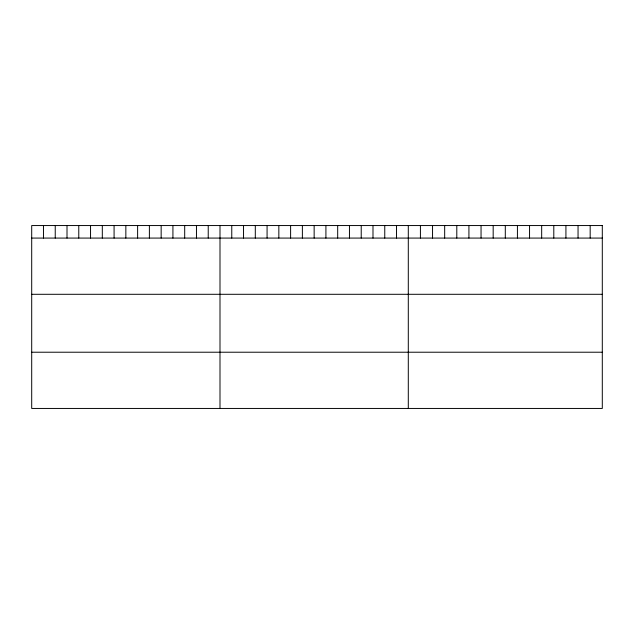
<?xml version="1.0" encoding="UTF-8"?>
<svg xmlns="http://www.w3.org/2000/svg" width="634" height="634" viewBox="0 0 634 634"><rect width="100%" height="100%" fill="white"/><g stroke="black" fill="none" stroke-linecap="round" stroke-linejoin="round"><path stroke-width="0.95" d="M31.7 238.075L602.3 238.075M31.7 294.295L602.3 294.295M31.7 352.219L602.3 352.219M590.175 225.553L590.175 238.075M578.049 225.553L578.049 238.075M565.924 225.553L565.924 238.075M553.799 225.553L553.799 238.075M541.674 225.553L541.674 238.075M529.548 225.553L529.548 238.075M517.423 225.553L517.423 238.075M505.298 225.553L505.298 238.075M493.173 225.553L493.173 238.075M481.048 225.553L481.048 238.075M468.922 225.553L468.922 238.075M456.797 225.553L456.797 238.075M444.672 225.553L444.672 238.075M432.546 225.553L432.546 238.075M420.421 225.553L420.421 238.075M408.296 225.553L408.296 408.447M396.527 225.553L396.527 238.075M384.759 225.553L384.759 238.075M372.99 225.553L372.99 238.075M361.221 225.553L361.221 238.075M349.453 225.553L349.453 238.075M337.684 225.553L337.684 238.075M325.916 225.553L325.916 238.075M314.147 225.553L314.147 238.075M302.378 225.553L302.378 238.075M290.61 225.553L290.61 238.075M278.841 225.553L278.841 238.075M267.072 225.553L267.072 238.075M255.304 225.553L255.304 238.075M243.535 225.553L243.535 238.075M231.767 225.553L231.767 238.075M219.998 225.553L219.998 408.447M208.229 225.553L208.229 238.075M196.461 225.553L196.461 238.075M184.692 225.553L184.692 238.075M172.923 225.553L172.923 238.075M161.155 225.553L161.155 238.075M149.386 225.553L149.386 238.075M137.618 225.553L137.618 238.075M125.849 225.553L125.849 238.075M114.08 225.553L114.08 238.075M102.312 225.553L102.312 238.075M90.543 225.553L90.543 238.075M78.775 225.553L78.775 238.075M67.006 225.553L67.006 238.075M55.237 225.553L55.237 238.075M43.469 225.553L43.469 238.075M602.3 225.553L31.7 225.553L31.7 408.447L602.3 408.447L602.3 225.553"/></g></svg>
